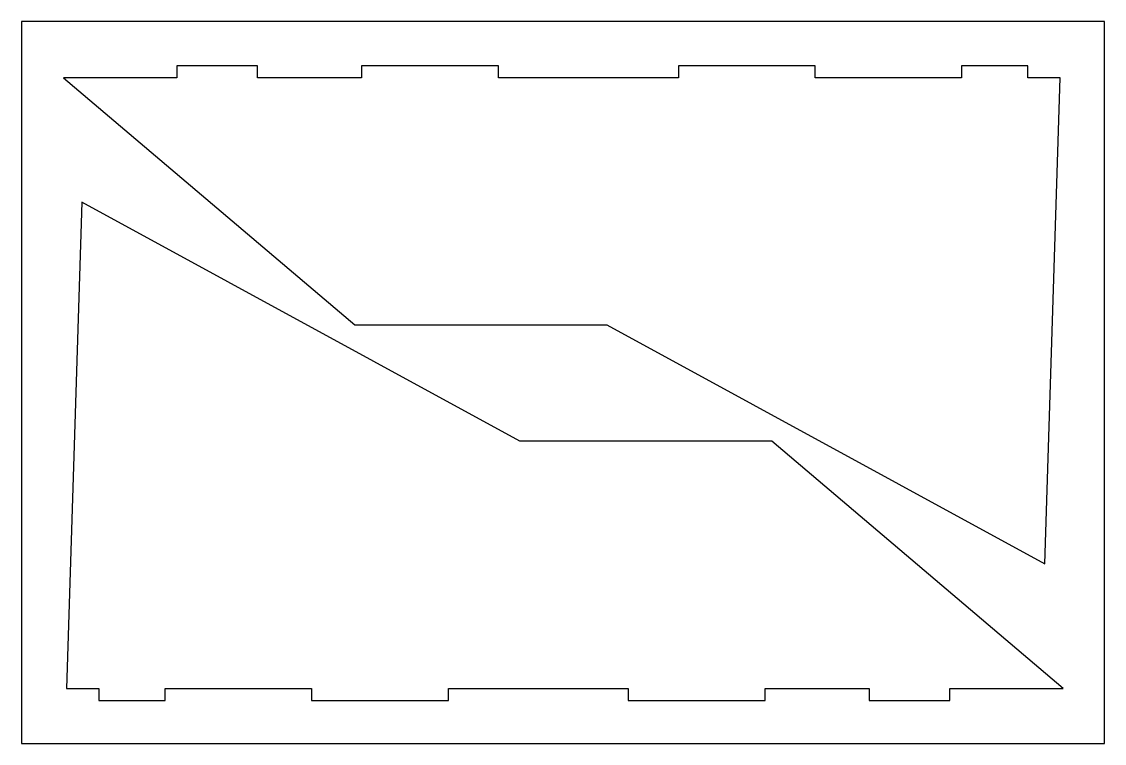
# Model space of a CAD drawing. Header units: millimetres. Extents: x 16893 to 17793, y 3484 to 4084.
import ezdxf

# ---------------------------------------------------------------- set-up
doc = ezdxf.new("R2010")
doc.units = ezdxf.units.MM
doc.header["$MEASUREMENT"] = 0
doc.layers.add('90X60', color=6, linetype='Continuous', true_color=0xff00ff)
doc.layers.add('CORTE', color=3, linetype='Continuous', true_color=0x00ff00)

msp = doc.modelspace()

# ---------------------------------------------------------------- linework, layer by layer
at = {"layer": '90X60'}
msp.add_lwpolyline([(16893.19, 3483.61), (17793.19, 3483.61), (17793.19, 4083.61), (16893.19, 4083.61), (16893.19, 3483.61)], dxfattribs=at)
at = {"layer": 'CORTE'}
for points in [[(16928.11, 4036.97), (17170.06, 3831.45), (17379.7, 3831.45), (17743.8, 3632.9), (17756.58, 4036.97), (17729.67, 4036.97), (17729.67, 4046.97), (17674.37, 4046.97), (17674.37, 4036.97), (17552.91, 4036.97), (17552.91, 4046.97), (17439.08, 4046.97), (17439.08, 4036.97), (17289.61, 4036.97), (17289.61, 4046.97), (17175.78, 4046.97), (17175.78, 4036.97), (17089.29, 4036.97), (17089.29, 4046.97), (17022.28, 4046.97), (17022.28, 4036.97), (16928.11, 4036.97)], [(17758.87, 3529.35), (17516.92, 3734.87), (17307.28, 3734.87), (16943.17, 3933.43), (16930.39, 3529.35), (16957.3, 3529.35), (16957.3, 3519.35), (17012.6, 3519.35), (17012.6, 3529.35), (17134.06, 3529.35), (17134.06, 3519.35), (17247.9, 3519.35), (17247.9, 3529.35), (17397.36, 3529.35), (17397.36, 3519.35), (17511.19, 3519.35), (17511.19, 3529.35), (17597.69, 3529.35), (17597.69, 3519.35), (17664.7, 3519.35), (17664.7, 3529.35), (17758.87, 3529.35)]]:
    msp.add_lwpolyline(points, dxfattribs=at)

doc.saveas('drawing.dxf')
